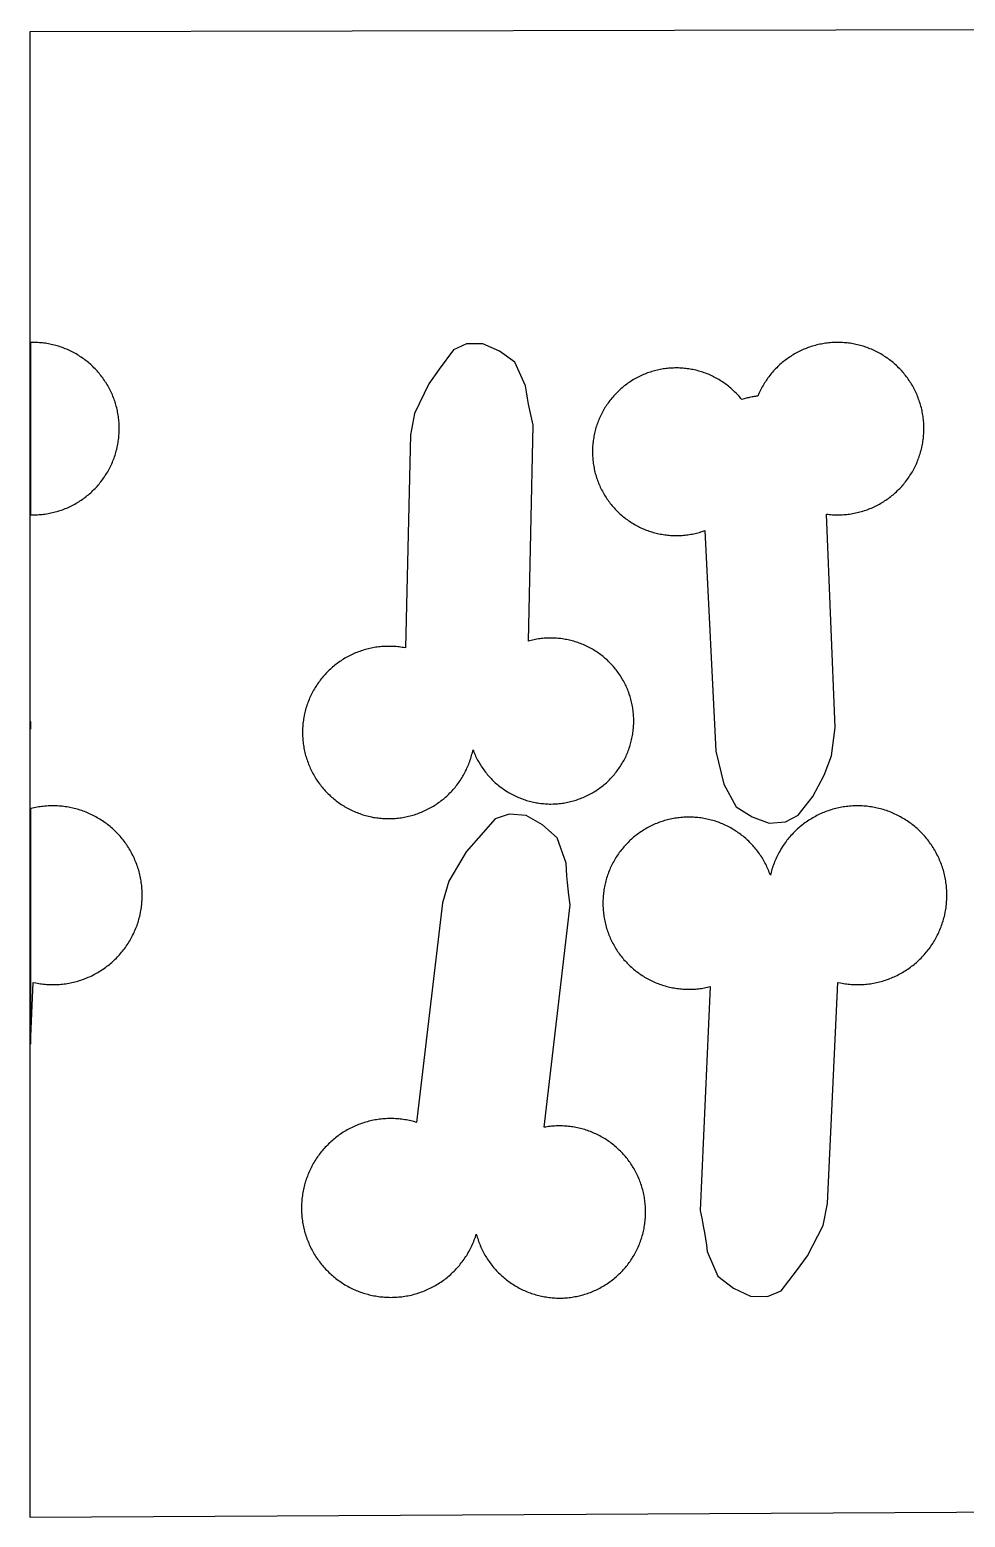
# Model space of a CAD drawing. Extents: x -246 to 246, y -104 to 199.
# Drawn here: x -188.85 to -174.9, y 133.25 to 155.43 of the extents above; entities that cross this region are included whole.
import ezdxf

# ---------------------------------------------------------------- set-up
doc = ezdxf.new("R2010")
doc.units = 0
doc.layers.add('Add_Red', color=1, linetype='Continuous')
doc.layers.add('Outline_Red', color=1, linetype='Continuous')

msp = doc.modelspace()

# ---------------------------------------------------------------- linework, layer by layer
at = {"layer": 'Add_Red'}
for points in [[(-188.777, 148.199), (-188.755, 148.199), (-188.732, 148.2), (-188.71, 148.202), (-188.688, 148.204), (-188.665, 148.206), (-188.643, 148.208), (-188.621, 148.211), (-188.599, 148.215), (-188.576, 148.218), (-188.554, 148.222), (-188.532, 148.227), (-188.511, 148.232), (-188.489, 148.237), (-188.467, 148.242), (-188.445, 148.248), (-188.424, 148.255), (-188.402, 148.262), (-188.381, 148.269), (-188.36, 148.276), (-188.339, 148.284), (-188.318, 148.292), (-188.297, 148.301), (-188.277, 148.31), (-188.256, 148.319), (-188.236, 148.329), (-188.216, 148.339), (-188.196, 148.349), (-188.176, 148.36), (-188.157, 148.371), (-188.138, 148.382), (-188.118, 148.394), (-188.1, 148.406), (-188.081, 148.418), (-188.062, 148.431), (-188.044, 148.444), (-188.026, 148.458), (-188.008, 148.471), (-187.991, 148.485), (-187.973, 148.499), (-187.956, 148.514), (-187.939, 148.529), (-187.923, 148.544), (-187.907, 148.56), (-187.891, 148.575), (-187.875, 148.591), (-187.859, 148.608), (-187.844, 148.624), (-187.829, 148.641), (-187.815, 148.658), (-187.801, 148.675), (-187.787, 148.693), (-187.773, 148.711), (-187.76, 148.729), (-187.747, 148.747), (-187.734, 148.765), (-187.722, 148.784), (-187.709, 148.803), (-187.698, 148.822), (-187.686, 148.841), (-187.675, 148.861), (-187.665, 148.881), (-187.654, 148.901), (-187.644, 148.921), (-187.635, 148.941), (-187.625, 148.961), (-187.616, 148.982), (-187.608, 149.003), (-187.599, 149.024), (-187.592, 149.045), (-187.584, 149.066), (-187.577, 149.087), (-187.57, 149.108), (-187.564, 149.13), (-187.558, 149.152), (-187.552, 149.173), (-187.544, 149.208), (-187.539, 149.23), (-187.535, 149.252), (-187.531, 149.274), (-187.528, 149.297), (-187.525, 149.319), (-187.522, 149.341), (-187.52, 149.363), (-187.518, 149.386), (-187.516, 149.408), (-187.515, 149.431), (-187.514, 149.453), (-187.514, 149.484), (-187.514, 149.507), (-187.515, 149.529), (-187.516, 149.552), (-187.517, 149.574), (-187.519, 149.596), (-187.521, 149.619), (-187.524, 149.641), (-187.527, 149.663), (-187.53, 149.685), (-187.534, 149.708), (-187.538, 149.73), (-187.542, 149.752), (-187.547, 149.773), (-187.552, 149.795), (-187.558, 149.817), (-187.564, 149.839), (-187.57, 149.86), (-187.577, 149.882), (-187.584, 149.903), (-187.592, 149.924), (-187.599, 149.945), (-187.608, 149.966), (-187.616, 149.987), (-187.625, 150.007), (-187.635, 150.028), (-187.644, 150.048), (-187.654, 150.068), (-187.665, 150.088), (-187.675, 150.108), (-187.686, 150.127), (-187.698, 150.146), (-187.709, 150.166), (-187.722, 150.184), (-187.734, 150.203), (-187.747, 150.222), (-187.76, 150.24), (-187.773, 150.258), (-187.787, 150.276), (-187.801, 150.293), (-187.815, 150.311), (-187.829, 150.328), (-187.844, 150.345), (-187.859, 150.361), (-187.875, 150.377), (-187.891, 150.393), (-187.907, 150.409), (-187.923, 150.425), (-187.939, 150.44), (-187.956, 150.455), (-187.973, 150.469), (-187.991, 150.483), (-188.008, 150.497), (-188.026, 150.511), (-188.044, 150.524), (-188.062, 150.537), (-188.081, 150.55), (-188.1, 150.562), (-188.118, 150.575), (-188.138, 150.586), (-188.157, 150.598), (-188.176, 150.609), (-188.196, 150.619), (-188.216, 150.63), (-188.236, 150.64), (-188.256, 150.649), (-188.277, 150.659), (-188.297, 150.668), (-188.318, 150.676), (-188.339, 150.684), (-188.36, 150.692), (-188.381, 150.7), (-188.418, 150.712), (-188.44, 150.718), (-188.461, 150.725), (-188.483, 150.73), (-188.505, 150.736), (-188.527, 150.741), (-188.549, 150.745), (-188.571, 150.749), (-188.593, 150.753), (-188.615, 150.757), (-188.637, 150.76), (-188.66, 150.762), (-188.682, 150.764), (-188.704, 150.766), (-188.727, 150.768), (-188.749, 150.769), (-188.771, 150.77), (-188.8, 150.77), (-188.822, 150.77), (-188.838, 150.769), (-188.838, 148.199), (-188.834, 148.199), (-188.8, 148.199), (-188.777, 148.199)], [(-183.465, 143.67), (-183.442, 143.671), (-183.42, 143.672), (-183.398, 143.674), (-183.375, 143.676), (-183.353, 143.678), (-183.331, 143.681), (-183.309, 143.684), (-183.286, 143.687), (-183.264, 143.691), (-183.242, 143.695), (-183.22, 143.7), (-183.198, 143.705), (-183.177, 143.71), (-183.155, 143.716), (-183.134, 143.722), (-183.112, 143.729), (-183.091, 143.736), (-183.07, 143.743), (-183.048, 143.751), (-183.028, 143.759), (-183.007, 143.767), (-182.986, 143.776), (-182.966, 143.785), (-182.945, 143.794), (-182.925, 143.804), (-182.905, 143.814), (-182.885, 143.825), (-182.866, 143.836), (-182.846, 143.847), (-182.827, 143.858), (-182.808, 143.87), (-182.789, 143.882), (-182.771, 143.895), (-182.752, 143.908), (-182.734, 143.921), (-182.716, 143.934), (-182.698, 143.948), (-182.681, 143.962), (-182.664, 143.976), (-182.647, 143.991), (-182.63, 144.006), (-182.614, 144.021), (-182.598, 144.037), (-182.582, 144.053), (-182.566, 144.069), (-182.551, 144.085), (-182.536, 144.102), (-182.521, 144.119), (-182.507, 144.136), (-182.493, 144.153), (-182.479, 144.171), (-182.465, 144.189), (-182.452, 144.207), (-182.439, 144.225), (-182.427, 144.244), (-182.414, 144.263), (-182.402, 144.282), (-182.391, 144.301), (-182.38, 144.32), (-182.369, 144.34), (-182.358, 144.36), (-182.348, 144.38), (-182.338, 144.4), (-182.329, 144.42), (-182.319, 144.44), (-182.311, 144.461), (-182.302, 144.482), (-182.294, 144.503), (-182.287, 144.524), (-182.279, 144.545), (-182.272, 144.566), (-182.266, 144.588), (-182.259, 144.609), (-182.254, 144.631), (-182.248, 144.653), (-182.243, 144.674), (-182.238, 144.696), (-182.225, 144.662), (-182.217, 144.642), (-182.208, 144.622), (-182.199, 144.602), (-182.19, 144.583), (-182.18, 144.563), (-182.17, 144.544), (-182.16, 144.525), (-182.149, 144.507), (-182.138, 144.488), (-182.127, 144.47), (-182.115, 144.451), (-182.104, 144.433), (-182.091, 144.416), (-182.079, 144.398), (-182.066, 144.381), (-182.053, 144.363), (-182.039, 144.347), (-182.026, 144.33), (-182.012, 144.313), (-181.997, 144.297), (-181.983, 144.281), (-181.968, 144.266), (-181.953, 144.25), (-181.937, 144.235), (-181.922, 144.22), (-181.906, 144.206), (-181.89, 144.191), (-181.873, 144.177), (-181.856, 144.164), (-181.84, 144.15), (-181.822, 144.137), (-181.805, 144.124), (-181.788, 144.112), (-181.77, 144.099), (-181.752, 144.088), (-181.734, 144.076), (-181.715, 144.065), (-181.697, 144.054), (-181.678, 144.043), (-181.659, 144.033), (-181.64, 144.023), (-181.62, 144.013), (-181.601, 144.004), (-181.581, 143.995), (-181.561, 143.986), (-181.541, 143.978), (-181.521, 143.97), (-181.501, 143.963), (-181.481, 143.955), (-181.46, 143.949), (-181.44, 143.942), (-181.419, 143.936), (-181.398, 143.93), (-181.377, 143.925), (-181.356, 143.92), (-181.335, 143.915), (-181.314, 143.911), (-181.293, 143.907), (-181.271, 143.903), (-181.25, 143.9), (-181.229, 143.897), (-181.207, 143.895), (-181.186, 143.893), (-181.164, 143.891), (-181.143, 143.89), (-181.121, 143.889), (-181.1, 143.888), (-181.078, 143.888), (-181.041, 143.889), (-181.019, 143.889), (-180.997, 143.891), (-180.976, 143.892), (-180.954, 143.894), (-180.933, 143.897), (-180.911, 143.899), (-180.89, 143.902), (-180.869, 143.906), (-180.848, 143.91), (-180.826, 143.914), (-180.805, 143.918), (-180.784, 143.923), (-180.763, 143.929), (-180.742, 143.934), (-180.722, 143.94), (-180.701, 143.947), (-180.681, 143.954), (-180.655, 143.963), (-180.635, 143.97), (-180.615, 143.978), (-180.595, 143.986), (-180.575, 143.995), (-180.555, 144.004), (-180.536, 144.013), (-180.516, 144.023), (-180.497, 144.033), (-180.478, 144.043), (-180.459, 144.054), (-180.441, 144.065), (-180.422, 144.076), (-180.404, 144.088), (-180.386, 144.099), (-180.368, 144.112), (-180.351, 144.124), (-180.333, 144.137), (-180.316, 144.15), (-180.299, 144.164), (-180.283, 144.177), (-180.266, 144.191), (-180.25, 144.206), (-180.234, 144.22), (-180.219, 144.235), (-180.203, 144.25), (-180.188, 144.266), (-180.173, 144.281), (-180.159, 144.297), (-180.144, 144.313), (-180.13, 144.33), (-180.117, 144.347), (-180.103, 144.363), (-180.09, 144.381), (-180.077, 144.398), (-180.065, 144.416), (-180.052, 144.433), (-180.04, 144.451), (-180.029, 144.47), (-180.018, 144.488), (-180.007, 144.507), (-179.996, 144.525), (-179.986, 144.544), (-179.976, 144.563), (-179.966, 144.583), (-179.957, 144.602), (-179.948, 144.622), (-179.939, 144.642), (-179.931, 144.662), (-179.923, 144.682), (-179.916, 144.702), (-179.908, 144.722), (-179.901, 144.743), (-179.895, 144.763), (-179.889, 144.784), (-179.883, 144.805), (-179.878, 144.826), (-179.873, 144.847), (-179.868, 144.868), (-179.864, 144.889), (-179.86, 144.91), (-179.856, 144.932), (-179.853, 144.953), (-179.85, 144.974), (-179.848, 144.996), (-179.846, 145.017), (-179.844, 145.039), (-179.843, 145.06), (-179.842, 145.082), (-179.841, 145.103), (-179.841, 145.125), (-179.841, 145.151), (-179.842, 145.172), (-179.843, 145.194), (-179.844, 145.216), (-179.846, 145.237), (-179.848, 145.259), (-179.851, 145.28), (-179.854, 145.301), (-179.857, 145.323), (-179.86, 145.344), (-179.864, 145.365), (-179.869, 145.386), (-179.874, 145.407), (-179.879, 145.428), (-179.884, 145.449), (-179.89, 145.47), (-179.896, 145.491), (-179.908, 145.528), (-179.916, 145.548), (-179.923, 145.568), (-179.931, 145.588), (-179.939, 145.608), (-179.948, 145.628), (-179.957, 145.648), (-179.966, 145.667), (-179.976, 145.687), (-179.986, 145.706), (-179.996, 145.725), (-180.007, 145.744), (-180.018, 145.762), (-180.029, 145.781), (-180.04, 145.799), (-180.052, 145.817), (-180.065, 145.835), (-180.077, 145.852), (-180.09, 145.869), (-180.103, 145.887), (-180.117, 145.904), (-180.13, 145.92), (-180.144, 145.937), (-180.159, 145.953), (-180.173, 145.969), (-180.188, 145.984), (-180.203, 146), (-180.219, 146.015), (-180.234, 146.03), (-180.25, 146.044), (-180.266, 146.059), (-180.283, 146.073), (-180.299, 146.086), (-180.316, 146.1), (-180.333, 146.113), (-180.351, 146.126), (-180.368, 146.138), (-180.386, 146.151), (-180.404, 146.162), (-180.422, 146.174), (-180.441, 146.185), (-180.459, 146.196), (-180.478, 146.207), (-180.497, 146.217), (-180.516, 146.227), (-180.536, 146.237), (-180.555, 146.246), (-180.575, 146.255), (-180.595, 146.264), (-180.615, 146.272), (-180.635, 146.28), (-180.655, 146.287), (-180.675, 146.295), (-180.696, 146.302), (-180.716, 146.308), (-180.737, 146.314), (-180.758, 146.32), (-180.779, 146.325), (-180.8, 146.33), (-180.821, 146.335), (-180.842, 146.339), (-180.863, 146.343), (-180.884, 146.347), (-180.906, 146.35), (-180.927, 146.353), (-180.949, 146.355), (-180.97, 146.357), (-180.992, 146.359), (-181.013, 146.36), (-181.035, 146.361), (-181.056, 146.362), (-181.078, 146.362), (-181.114, 146.362), (-181.135, 146.361), (-181.157, 146.36), (-181.178, 146.358), (-181.2, 146.356), (-181.221, 146.354), (-181.243, 146.351), (-181.264, 146.348), (-181.286, 146.345), (-181.307, 146.341), (-181.328, 146.337), (-181.349, 146.332), (-181.37, 146.327), (-181.391, 146.322), (-181.412, 146.316), (-181.339, 149.535), (-181.372, 149.67), (-181.391, 149.76), (-181.41, 149.85), (-181.426, 149.941), (-181.441, 150.032), (-181.454, 150.123), (-181.616, 150.473), (-181.845, 150.638), (-182.091, 150.75), (-182.335, 150.747), (-182.53, 150.66), (-182.744, 150.37), (-182.898, 150.15), (-183.11, 149.71), (-183.169, 149.392), (-183.245, 146.214), (-183.274, 146.219), (-183.296, 146.223), (-183.318, 146.226), (-183.34, 146.229), (-183.362, 146.231), (-183.385, 146.234), (-183.407, 146.235), (-183.429, 146.237), (-183.452, 146.238), (-183.474, 146.238), (-183.497, 146.238), (-183.532, 146.238), (-183.555, 146.237), (-183.577, 146.236), (-183.599, 146.234), (-183.622, 146.232), (-183.644, 146.23), (-183.666, 146.227), (-183.689, 146.224), (-183.711, 146.22), (-183.733, 146.217), (-183.755, 146.212), (-183.777, 146.208), (-183.798, 146.202), (-183.82, 146.197), (-183.842, 146.191), (-183.863, 146.185), (-183.885, 146.178), (-183.906, 146.171), (-183.927, 146.164), (-183.948, 146.156), (-183.969, 146.148), (-183.99, 146.14), (-184.011, 146.131), (-184.031, 146.122), (-184.051, 146.112), (-184.072, 146.103), (-184.091, 146.092), (-184.111, 146.082), (-184.131, 146.071), (-184.15, 146.06), (-184.169, 146.048), (-184.188, 146.036), (-184.207, 146.024), (-184.226, 146.011), (-184.244, 145.998), (-184.262, 145.985), (-184.28, 145.972), (-184.298, 145.958), (-184.315, 145.944), (-184.332, 145.929), (-184.349, 145.915), (-184.366, 145.9), (-184.382, 145.884), (-184.398, 145.869), (-184.414, 145.853), (-184.43, 145.837), (-184.445, 145.82), (-184.46, 145.804), (-184.475, 145.787), (-184.489, 145.769), (-184.503, 145.752), (-184.517, 145.734), (-184.53, 145.716), (-184.543, 145.698), (-184.556, 145.68), (-184.569, 145.661), (-184.581, 145.642), (-184.593, 145.623), (-184.604, 145.604), (-184.615, 145.585), (-184.626, 145.565), (-184.637, 145.545), (-184.647, 145.525), (-184.657, 145.505), (-184.666, 145.485), (-184.675, 145.464), (-184.684, 145.444), (-184.692, 145.423), (-184.7, 145.402), (-184.708, 145.381), (-184.715, 145.36), (-184.722, 145.338), (-184.729, 145.317), (-184.735, 145.295), (-184.74, 145.274), (-184.746, 145.252), (-184.751, 145.23), (-184.755, 145.208), (-184.761, 145.177), (-184.765, 145.155), (-184.768, 145.133), (-184.771, 145.111), (-184.774, 145.088), (-184.776, 145.066), (-184.778, 145.044), (-184.779, 145.021), (-184.78, 144.999), (-184.781, 144.977), (-184.781, 144.954), (-184.78, 144.92), (-184.78, 144.898), (-184.778, 144.876), (-184.777, 144.853), (-184.775, 144.831), (-184.773, 144.809), (-184.77, 144.786), (-184.767, 144.764), (-184.763, 144.742), (-184.759, 144.72), (-184.755, 144.698), (-184.75, 144.676), (-184.745, 144.654), (-184.74, 144.632), (-184.734, 144.611), (-184.728, 144.589), (-184.721, 144.568), (-184.714, 144.547), (-184.707, 144.525), (-184.699, 144.504), (-184.691, 144.483), (-184.683, 144.463), (-184.674, 144.442), (-184.665, 144.421), (-184.656, 144.401), (-184.646, 144.381), (-184.636, 144.361), (-184.625, 144.341), (-184.614, 144.322), (-184.603, 144.302), (-184.591, 144.283), (-184.58, 144.264), (-184.567, 144.245), (-184.555, 144.227), (-184.542, 144.208), (-184.529, 144.19), (-184.515, 144.172), (-184.501, 144.155), (-184.487, 144.137), (-184.473, 144.12), (-184.458, 144.103), (-184.443, 144.086), (-184.428, 144.07), (-184.412, 144.054), (-184.397, 144.038), (-184.38, 144.023), (-184.364, 144.007), (-184.347, 143.992), (-184.33, 143.978), (-184.313, 143.963), (-184.296, 143.949), (-184.278, 143.935), (-184.26, 143.922), (-184.242, 143.909), (-184.224, 143.896), (-184.205, 143.883), (-184.186, 143.871), (-184.167, 143.859), (-184.148, 143.848), (-184.129, 143.836), (-184.109, 143.826), (-184.089, 143.815), (-184.069, 143.805), (-184.049, 143.795), (-184.029, 143.786), (-184.008, 143.776), (-183.988, 143.768), (-183.967, 143.759), (-183.946, 143.751), (-183.925, 143.744), (-183.904, 143.736), (-183.883, 143.729), (-183.861, 143.723), (-183.84, 143.717), (-183.818, 143.711), (-183.796, 143.705), (-183.774, 143.7), (-183.752, 143.696), (-183.72, 143.689), (-183.697, 143.686), (-183.675, 143.682), (-183.653, 143.68), (-183.631, 143.677), (-183.608, 143.675), (-183.586, 143.673), (-183.564, 143.672), (-183.541, 143.671), (-183.519, 143.67), (-183.497, 143.67), (-183.465, 143.67)], [(-177.58, 143.622), (-177.39, 143.721), (-177.17, 144.002), (-177.003, 144.318), (-176.894, 144.606), (-176.836, 145.03), (-176.969, 148.21), (-176.947, 148.207), (-176.925, 148.205), (-176.902, 148.203), (-176.88, 148.201), (-176.858, 148.2), (-176.835, 148.199), (-176.801, 148.199), (-176.778, 148.199), (-176.756, 148.199), (-176.733, 148.2), (-176.711, 148.202), (-176.689, 148.204), (-176.666, 148.206), (-176.644, 148.208), (-176.622, 148.211), (-176.6, 148.215), (-176.578, 148.218), (-176.555, 148.222), (-176.533, 148.227), (-176.512, 148.232), (-176.49, 148.237), (-176.468, 148.242), (-176.446, 148.248), (-176.425, 148.255), (-176.403, 148.262), (-176.382, 148.269), (-176.361, 148.276), (-176.34, 148.284), (-176.319, 148.292), (-176.298, 148.301), (-176.278, 148.31), (-176.257, 148.319), (-176.237, 148.329), (-176.217, 148.339), (-176.197, 148.349), (-176.177, 148.36), (-176.158, 148.371), (-176.139, 148.382), (-176.119, 148.394), (-176.101, 148.406), (-176.082, 148.418), (-176.063, 148.431), (-176.045, 148.444), (-176.027, 148.458), (-176.009, 148.471), (-175.992, 148.485), (-175.974, 148.499), (-175.957, 148.514), (-175.941, 148.529), (-175.924, 148.544), (-175.908, 148.56), (-175.892, 148.575), (-175.876, 148.591), (-175.861, 148.608), (-175.845, 148.624), (-175.83, 148.641), (-175.816, 148.658), (-175.802, 148.675), (-175.788, 148.693), (-175.774, 148.711), (-175.761, 148.729), (-175.748, 148.747), (-175.735, 148.765), (-175.723, 148.784), (-175.71, 148.803), (-175.699, 148.822), (-175.687, 148.841), (-175.676, 148.861), (-175.666, 148.881), (-175.655, 148.901), (-175.645, 148.921), (-175.636, 148.941), (-175.626, 148.961), (-175.617, 148.982), (-175.609, 149.003), (-175.601, 149.024), (-175.593, 149.045), (-175.585, 149.066), (-175.578, 149.087), (-175.571, 149.108), (-175.565, 149.13), (-175.559, 149.152), (-175.553, 149.173), (-175.545, 149.208), (-175.541, 149.23), (-175.536, 149.252), (-175.532, 149.274), (-175.529, 149.297), (-175.526, 149.319), (-175.523, 149.341), (-175.521, 149.363), (-175.519, 149.386), (-175.517, 149.408), (-175.516, 149.431), (-175.516, 149.453), (-175.515, 149.484), (-175.515, 149.507), (-175.516, 149.529), (-175.517, 149.552), (-175.518, 149.574), (-175.52, 149.596), (-175.522, 149.619), (-175.525, 149.641), (-175.528, 149.663), (-175.531, 149.685), (-175.535, 149.708), (-175.539, 149.73), (-175.543, 149.752), (-175.548, 149.773), (-175.553, 149.795), (-175.559, 149.817), (-175.565, 149.839), (-175.571, 149.86), (-175.578, 149.882), (-175.585, 149.903), (-175.593, 149.924), (-175.601, 149.945), (-175.609, 149.966), (-175.617, 149.987), (-175.626, 150.007), (-175.636, 150.028), (-175.645, 150.048), (-175.655, 150.068), (-175.666, 150.088), (-175.676, 150.108), (-175.687, 150.127), (-175.699, 150.146), (-175.71, 150.166), (-175.723, 150.184), (-175.735, 150.203), (-175.748, 150.222), (-175.761, 150.24), (-175.774, 150.258), (-175.788, 150.276), (-175.802, 150.293), (-175.816, 150.311), (-175.83, 150.328), (-175.845, 150.345), (-175.861, 150.361), (-175.876, 150.377), (-175.892, 150.393), (-175.908, 150.409), (-175.924, 150.425), (-175.941, 150.44), (-175.957, 150.455), (-175.974, 150.469), (-175.992, 150.483), (-176.009, 150.497), (-176.027, 150.511), (-176.045, 150.524), (-176.063, 150.537), (-176.082, 150.55), (-176.101, 150.562), (-176.119, 150.575), (-176.139, 150.586), (-176.158, 150.598), (-176.177, 150.609), (-176.197, 150.619), (-176.217, 150.63), (-176.237, 150.64), (-176.257, 150.649), (-176.278, 150.659), (-176.298, 150.668), (-176.319, 150.676), (-176.34, 150.684), (-176.361, 150.692), (-176.382, 150.7), (-176.419, 150.712), (-176.441, 150.718), (-176.462, 150.725), (-176.484, 150.73), (-176.506, 150.736), (-176.528, 150.741), (-176.55, 150.745), (-176.572, 150.749), (-176.594, 150.753), (-176.616, 150.757), (-176.638, 150.76), (-176.661, 150.762), (-176.683, 150.764), (-176.705, 150.766), (-176.728, 150.768), (-176.75, 150.769), (-176.773, 150.77), (-176.801, 150.77), (-176.823, 150.77), (-176.846, 150.769), (-176.868, 150.768), (-176.89, 150.767), (-176.913, 150.765), (-176.935, 150.763), (-176.957, 150.76), (-176.98, 150.757), (-177.002, 150.754), (-177.024, 150.75), (-177.046, 150.746), (-177.068, 150.742), (-177.09, 150.737), (-177.112, 150.732), (-177.134, 150.726), (-177.155, 150.72), (-177.177, 150.714), (-177.198, 150.707), (-177.219, 150.7), (-177.24, 150.692), (-177.262, 150.684), (-177.282, 150.676), (-177.303, 150.668), (-177.324, 150.659), (-177.344, 150.649), (-177.364, 150.64), (-177.384, 150.63), (-177.404, 150.619), (-177.424, 150.609), (-177.444, 150.598), (-177.463, 150.586), (-177.482, 150.575), (-177.501, 150.562), (-177.52, 150.55), (-177.538, 150.537), (-177.556, 150.524), (-177.574, 150.511), (-177.592, 150.497), (-177.61, 150.483), (-177.627, 150.469), (-177.644, 150.455), (-177.661, 150.44), (-177.678, 150.425), (-177.694, 150.409), (-177.71, 150.393), (-177.726, 150.377), (-177.741, 150.361), (-177.756, 150.345), (-177.771, 150.328), (-177.786, 150.311), (-177.8, 150.293), (-177.814, 150.276), (-177.828, 150.258), (-177.841, 150.24), (-177.854, 150.222), (-177.867, 150.203), (-177.879, 150.184), (-177.891, 150.166), (-177.903, 150.146), (-177.914, 150.127), (-177.925, 150.108), (-177.936, 150.088), (-177.946, 150.068), (-177.956, 150.048), (-177.966, 150.028), (-177.975, 150.007), (-177.992, 149.968), (-178.009, 149.967), (-178.027, 149.965), (-178.044, 149.962), (-178.061, 149.96), (-178.078, 149.957), (-178.096, 149.953), (-178.113, 149.95), (-178.13, 149.946), (-178.147, 149.942), (-178.164, 149.937), (-178.18, 149.932), (-178.197, 149.927), (-178.23, 149.917), (-178.243, 149.934), (-178.257, 149.95), (-178.272, 149.967), (-178.286, 149.983), (-178.301, 149.999), (-178.316, 150.015), (-178.332, 150.03), (-178.347, 150.045), (-178.363, 150.06), (-178.379, 150.075), (-178.396, 150.089), (-178.412, 150.103), (-178.429, 150.117), (-178.447, 150.13), (-178.464, 150.143), (-178.482, 150.156), (-178.499, 150.169), (-178.518, 150.181), (-178.536, 150.193), (-178.554, 150.204), (-178.573, 150.216), (-178.592, 150.227), (-178.611, 150.237), (-178.63, 150.247), (-178.65, 150.257), (-178.669, 150.267), (-178.689, 150.276), (-178.709, 150.285), (-178.729, 150.294), (-178.749, 150.302), (-178.77, 150.31), (-178.79, 150.317), (-178.811, 150.324), (-178.831, 150.331), (-178.852, 150.337), (-178.873, 150.343), (-178.894, 150.349), (-178.915, 150.354), (-178.937, 150.359), (-178.958, 150.364), (-178.979, 150.368), (-179.001, 150.372), (-179.022, 150.375), (-179.044, 150.378), (-179.066, 150.381), (-179.087, 150.383), (-179.109, 150.385), (-179.131, 150.387), (-179.153, 150.388), (-179.174, 150.389), (-179.208, 150.389), (-179.23, 150.389), (-179.251, 150.388), (-179.273, 150.387), (-179.295, 150.386), (-179.317, 150.384), (-179.338, 150.382), (-179.36, 150.38), (-179.382, 150.377), (-179.403, 150.374), (-179.425, 150.37), (-179.446, 150.366), (-179.468, 150.362), (-179.489, 150.357), (-179.51, 150.352), (-179.531, 150.346), (-179.552, 150.341), (-179.573, 150.334), (-179.594, 150.328), (-179.615, 150.321), (-179.635, 150.314), (-179.656, 150.306), (-179.676, 150.298), (-179.696, 150.29), (-179.716, 150.281), (-179.736, 150.272), (-179.756, 150.263), (-179.775, 150.253), (-179.794, 150.243), (-179.814, 150.232), (-179.833, 150.222), (-179.851, 150.21), (-179.875, 150.196), (-179.893, 150.184), (-179.912, 150.172), (-179.929, 150.16), (-179.947, 150.147), (-179.965, 150.134), (-179.982, 150.12), (-179.999, 150.107), (-180.016, 150.093), (-180.032, 150.079), (-180.048, 150.064), (-180.064, 150.049), (-180.08, 150.034), (-180.096, 150.019), (-180.111, 150.003), (-180.126, 149.987), (-180.14, 149.971), (-180.155, 149.955), (-180.169, 149.938), (-180.183, 149.921), (-180.196, 149.904), (-180.209, 149.887), (-180.222, 149.869), (-180.235, 149.851), (-180.247, 149.833), (-180.259, 149.815), (-180.271, 149.797), (-180.282, 149.778), (-180.293, 149.759), (-180.304, 149.74), (-180.314, 149.721), (-180.324, 149.701), (-180.334, 149.682), (-180.343, 149.662), (-180.352, 149.642), (-180.36, 149.622), (-180.369, 149.602), (-180.377, 149.582), (-180.384, 149.561), (-180.391, 149.541), (-180.398, 149.52), (-180.405, 149.499), (-180.411, 149.478), (-180.416, 149.457), (-180.422, 149.436), (-180.427, 149.415), (-180.431, 149.393), (-180.436, 149.372), (-180.439, 149.351), (-180.443, 149.329), (-180.446, 149.307), (-180.449, 149.286), (-180.451, 149.264), (-180.453, 149.242), (-180.455, 149.221), (-180.456, 149.199), (-180.457, 149.177), (-180.457, 149.139), (-180.457, 149.118), (-180.457, 149.096), (-180.456, 149.074), (-180.454, 149.052), (-180.453, 149.031), (-180.451, 149.009), (-180.448, 148.987), (-180.445, 148.966), (-180.442, 148.944), (-180.438, 148.923), (-180.434, 148.901), (-180.43, 148.88), (-180.425, 148.858), (-180.42, 148.837), (-180.415, 148.816), (-180.409, 148.795), (-180.403, 148.774), (-180.396, 148.753), (-180.389, 148.733), (-180.382, 148.712), (-180.374, 148.692), (-180.366, 148.671), (-180.358, 148.651), (-180.349, 148.631), (-180.34, 148.611), (-180.33, 148.59), (-180.32, 148.571), (-180.31, 148.551), (-180.3, 148.532), (-180.289, 148.513), (-180.278, 148.494), (-180.267, 148.476), (-180.255, 148.457), (-180.243, 148.439), (-180.23, 148.421), (-180.218, 148.404), (-180.205, 148.386), (-180.191, 148.369), (-180.178, 148.352), (-180.164, 148.335), (-180.15, 148.318), (-180.135, 148.302), (-180.12, 148.286), (-180.105, 148.27), (-180.09, 148.255), (-180.075, 148.239), (-180.059, 148.224), (-180.043, 148.21), (-180.026, 148.195), (-180.01, 148.181), (-179.993, 148.167), (-179.976, 148.154), (-179.958, 148.14), (-179.941, 148.128), (-179.923, 148.115), (-179.905, 148.103), (-179.887, 148.091), (-179.868, 148.079), (-179.85, 148.068), (-179.831, 148.056), (-179.812, 148.046), (-179.793, 148.035), (-179.773, 148.025), (-179.754, 148.016), (-179.734, 148.006), (-179.714, 147.997), (-179.694, 147.989), (-179.674, 147.98), (-179.654, 147.972), (-179.633, 147.965), (-179.613, 147.957), (-179.592, 147.951), (-179.571, 147.944), (-179.551, 147.938), (-179.529, 147.932), (-179.508, 147.927), (-179.487, 147.922), (-179.466, 147.917), (-179.444, 147.913), (-179.423, 147.909), (-179.402, 147.905), (-179.38, 147.902), (-179.358, 147.899), (-179.337, 147.897), (-179.315, 147.895), (-179.293, 147.893), (-179.271, 147.892), (-179.25, 147.891), (-179.208, 147.89), (-179.186, 147.89), (-179.164, 147.891), (-179.142, 147.892), (-179.121, 147.893), (-179.099, 147.895), (-179.077, 147.897), (-179.056, 147.899), (-179.034, 147.902), (-179.012, 147.905), (-178.991, 147.909), (-178.969, 147.913), (-178.948, 147.917), (-178.927, 147.922), (-178.906, 147.927), (-178.884, 147.933), (-178.863, 147.938), (-178.843, 147.945), (-178.822, 147.951), (-178.783, 147.965), (-178.619, 144.674), (-178.5, 144.186), (-178.315, 143.848), (-178.076, 143.698), (-177.823, 143.603), (-177.58, 143.622)], [(-188.835, 145.03), (-188.838, 145.117), (-188.838, 145.004), (-188.835, 145.03)], [(-188.795, 141.228), (-188.758, 141.22), (-188.735, 141.216), (-188.712, 141.212), (-188.689, 141.209), (-188.666, 141.206), (-188.643, 141.203), (-188.62, 141.201), (-188.597, 141.199), (-188.574, 141.197), (-188.55, 141.196), (-188.527, 141.196), (-188.504, 141.196), (-188.474, 141.196), (-188.451, 141.197), (-188.428, 141.198), (-188.404, 141.199), (-188.381, 141.201), (-188.358, 141.204), (-188.335, 141.206), (-188.312, 141.209), (-188.289, 141.213), (-188.266, 141.217), (-188.243, 141.221), (-188.22, 141.226), (-188.198, 141.231), (-188.175, 141.237), (-188.153, 141.243), (-188.13, 141.249), (-188.108, 141.256), (-188.086, 141.263), (-188.064, 141.27), (-188.042, 141.278), (-188.02, 141.286), (-187.999, 141.295), (-187.977, 141.304), (-187.956, 141.313), (-187.935, 141.323), (-187.914, 141.333), (-187.893, 141.344), (-187.873, 141.355), (-187.852, 141.366), (-187.832, 141.377), (-187.812, 141.389), (-187.792, 141.402), (-187.773, 141.414), (-187.753, 141.427), (-187.734, 141.44), (-187.715, 141.454), (-187.697, 141.468), (-187.678, 141.482), (-187.66, 141.497), (-187.642, 141.512), (-187.625, 141.527), (-187.607, 141.542), (-187.59, 141.558), (-187.574, 141.574), (-187.557, 141.591), (-187.541, 141.607), (-187.525, 141.624), (-187.509, 141.641), (-187.494, 141.659), (-187.479, 141.677), (-187.464, 141.695), (-187.45, 141.713), (-187.436, 141.731), (-187.422, 141.75), (-187.409, 141.769), (-187.395, 141.788), (-187.383, 141.808), (-187.37, 141.828), (-187.358, 141.847), (-187.347, 141.868), (-187.335, 141.888), (-187.324, 141.908), (-187.314, 141.929), (-187.303, 141.95), (-187.293, 141.971), (-187.284, 141.992), (-187.275, 142.013), (-187.266, 142.035), (-187.257, 142.057), (-187.249, 142.079), (-187.242, 142.101), (-187.234, 142.123), (-187.228, 142.145), (-187.221, 142.167), (-187.215, 142.19), (-187.209, 142.212), (-187.204, 142.235), (-187.196, 142.274), (-187.192, 142.297), (-187.188, 142.32), (-187.184, 142.343), (-187.181, 142.366), (-187.179, 142.389), (-187.176, 142.412), (-187.175, 142.435), (-187.173, 142.458), (-187.172, 142.482), (-187.171, 142.505), (-187.171, 142.528), (-187.172, 142.556), (-187.172, 142.579), (-187.173, 142.602), (-187.175, 142.626), (-187.177, 142.649), (-187.179, 142.672), (-187.182, 142.695), (-187.185, 142.718), (-187.188, 142.741), (-187.192, 142.764), (-187.197, 142.787), (-187.201, 142.81), (-187.206, 142.832), (-187.212, 142.855), (-187.218, 142.877), (-187.224, 142.9), (-187.231, 142.922), (-187.238, 142.944), (-187.245, 142.966), (-187.253, 142.988), (-187.261, 143.01), (-187.27, 143.032), (-187.279, 143.053), (-187.288, 143.074), (-187.298, 143.095), (-187.308, 143.116), (-187.319, 143.137), (-187.329, 143.158), (-187.341, 143.178), (-187.352, 143.198), (-187.364, 143.218), (-187.376, 143.238), (-187.389, 143.258), (-187.402, 143.277), (-187.415, 143.296), (-187.428, 143.315), (-187.442, 143.334), (-187.457, 143.352), (-187.471, 143.37), (-187.486, 143.388), (-187.501, 143.406), (-187.517, 143.423), (-187.532, 143.44), (-187.548, 143.457), (-187.565, 143.474), (-187.581, 143.49), (-187.598, 143.506), (-187.615, 143.521), (-187.633, 143.537), (-187.651, 143.552), (-187.669, 143.567), (-187.687, 143.581), (-187.705, 143.595), (-187.724, 143.609), (-187.743, 143.622), (-187.762, 143.635), (-187.782, 143.648), (-187.801, 143.661), (-187.821, 143.673), (-187.841, 143.684), (-187.862, 143.696), (-187.882, 143.707), (-187.903, 143.718), (-187.924, 143.728), (-187.945, 143.738), (-187.966, 143.747), (-187.987, 143.757), (-188.009, 143.765), (-188.03, 143.774), (-188.052, 143.782), (-188.074, 143.79), (-188.096, 143.797), (-188.119, 143.804), (-188.141, 143.81), (-188.163, 143.817), (-188.186, 143.822), (-188.208, 143.828), (-188.25, 143.836), (-188.273, 143.841), (-188.295, 143.844), (-188.318, 143.848), (-188.342, 143.851), (-188.365, 143.854), (-188.388, 143.856), (-188.411, 143.858), (-188.434, 143.859), (-188.457, 143.86), (-188.481, 143.861), (-188.504, 143.861), (-188.53, 143.861), (-188.553, 143.86), (-188.576, 143.859), (-188.599, 143.857), (-188.622, 143.856), (-188.646, 143.853), (-188.669, 143.851), (-188.692, 143.848), (-188.715, 143.844), (-188.738, 143.84), (-188.76, 143.836), (-188.783, 143.831), (-188.806, 143.826), (-188.829, 143.821), (-188.838, 143.818), (-188.838, 140.309), (-188.795, 141.228)], [(-180.918, 136.522), (-180.896, 136.523), (-180.874, 136.524), (-180.851, 136.526), (-180.829, 136.527), (-180.807, 136.53), (-180.784, 136.532), (-180.762, 136.535), (-180.74, 136.539), (-180.718, 136.543), (-180.696, 136.547), (-180.674, 136.552), (-180.652, 136.557), (-180.616, 136.566), (-180.595, 136.572), (-180.573, 136.578), (-180.552, 136.585), (-180.53, 136.592), (-180.509, 136.599), (-180.488, 136.607), (-180.467, 136.615), (-180.447, 136.624), (-180.426, 136.633), (-180.406, 136.642), (-180.386, 136.652), (-180.366, 136.662), (-180.346, 136.672), (-180.326, 136.683), (-180.307, 136.694), (-180.287, 136.705), (-180.268, 136.717), (-180.249, 136.729), (-180.231, 136.741), (-180.212, 136.754), (-180.194, 136.767), (-180.176, 136.78), (-180.158, 136.794), (-180.141, 136.808), (-180.123, 136.822), (-180.106, 136.837), (-180.089, 136.852), (-180.073, 136.867), (-180.057, 136.882), (-180.041, 136.898), (-180.025, 136.914), (-180.01, 136.93), (-179.994, 136.947), (-179.98, 136.963), (-179.965, 136.98), (-179.951, 136.998), (-179.937, 137.015), (-179.923, 137.033), (-179.91, 137.051), (-179.897, 137.069), (-179.884, 137.088), (-179.872, 137.106), (-179.86, 137.125), (-179.848, 137.144), (-179.837, 137.164), (-179.826, 137.183), (-179.815, 137.203), (-179.805, 137.223), (-179.795, 137.243), (-179.785, 137.263), (-179.776, 137.283), (-179.767, 137.304), (-179.758, 137.325), (-179.75, 137.346), (-179.742, 137.366), (-179.735, 137.388), (-179.727, 137.409), (-179.721, 137.43), (-179.714, 137.452), (-179.708, 137.473), (-179.703, 137.495), (-179.698, 137.517), (-179.693, 137.539), (-179.688, 137.561), (-179.684, 137.583), (-179.68, 137.605), (-179.677, 137.627), (-179.674, 137.649), (-179.672, 137.671), (-179.67, 137.694), (-179.668, 137.716), (-179.666, 137.738), (-179.665, 137.761), (-179.665, 137.783), (-179.665, 137.806), (-179.665, 137.846), (-179.666, 137.868), (-179.667, 137.891), (-179.669, 137.913), (-179.671, 137.935), (-179.674, 137.958), (-179.677, 137.98), (-179.68, 138.002), (-179.683, 138.024), (-179.687, 138.046), (-179.692, 138.068), (-179.698, 138.094), (-179.703, 138.116), (-179.708, 138.138), (-179.714, 138.159), (-179.721, 138.181), (-179.727, 138.202), (-179.735, 138.223), (-179.742, 138.245), (-179.75, 138.266), (-179.758, 138.286), (-179.767, 138.307), (-179.776, 138.328), (-179.785, 138.348), (-179.795, 138.368), (-179.805, 138.388), (-179.815, 138.408), (-179.826, 138.428), (-179.837, 138.447), (-179.848, 138.467), (-179.86, 138.486), (-179.872, 138.505), (-179.884, 138.523), (-179.897, 138.542), (-179.91, 138.56), (-179.923, 138.578), (-179.937, 138.596), (-179.951, 138.613), (-179.965, 138.631), (-179.98, 138.648), (-179.994, 138.664), (-180.01, 138.681), (-180.025, 138.697), (-180.041, 138.713), (-180.057, 138.729), (-180.073, 138.744), (-180.089, 138.759), (-180.106, 138.774), (-180.123, 138.789), (-180.141, 138.803), (-180.158, 138.817), (-180.176, 138.831), (-180.194, 138.844), (-180.212, 138.857), (-180.231, 138.87), (-180.249, 138.882), (-180.268, 138.894), (-180.287, 138.906), (-180.307, 138.917), (-180.326, 138.928), (-180.346, 138.939), (-180.366, 138.949), (-180.386, 138.959), (-180.406, 138.969), (-180.426, 138.978), (-180.447, 138.987), (-180.467, 138.996), (-180.488, 139.004), (-180.509, 139.012), (-180.53, 139.019), (-180.552, 139.026), (-180.573, 139.033), (-180.595, 139.039), (-180.616, 139.045), (-180.638, 139.051), (-180.66, 139.056), (-180.681, 139.061), (-180.703, 139.066), (-180.725, 139.07), (-180.748, 139.073), (-180.77, 139.077), (-180.792, 139.08), (-180.814, 139.082), (-180.836, 139.084), (-180.859, 139.086), (-180.881, 139.087), (-180.904, 139.088), (-180.926, 139.089), (-180.948, 139.089), (-180.977, 139.089), (-180.999, 139.088), (-181.021, 139.087), (-181.044, 139.086), (-181.066, 139.084), (-181.088, 139.082), (-181.111, 139.079), (-181.133, 139.076), (-181.155, 139.072), (-181.177, 139.069), (-180.788, 142.387), (-180.808, 142.529), (-180.82, 142.624), (-180.83, 142.719), (-180.838, 142.815), (-180.845, 142.91), (-180.849, 143.006), (-180.983, 143.383), (-181.202, 143.575), (-181.446, 143.715), (-181.698, 143.736), (-181.908, 143.665), (-182.158, 143.386), (-182.339, 143.174), (-182.601, 142.74), (-182.692, 142.417), (-183.08, 139.141), (-183.119, 139.152), (-183.141, 139.158), (-183.164, 139.164), (-183.186, 139.169), (-183.209, 139.173), (-183.232, 139.177), (-183.255, 139.181), (-183.278, 139.185), (-183.301, 139.188), (-183.324, 139.19), (-183.347, 139.193), (-183.371, 139.194), (-183.394, 139.196), (-183.417, 139.197), (-183.44, 139.198), (-183.464, 139.198), (-183.492, 139.197), (-183.515, 139.197), (-183.538, 139.196), (-183.561, 139.194), (-183.584, 139.192), (-183.608, 139.19), (-183.631, 139.187), (-183.654, 139.184), (-183.677, 139.181), (-183.7, 139.177), (-183.722, 139.172), (-183.745, 139.168), (-183.768, 139.162), (-183.791, 139.157), (-183.813, 139.151), (-183.835, 139.145), (-183.858, 139.138), (-183.88, 139.131), (-183.902, 139.124), (-183.924, 139.116), (-183.946, 139.108), (-183.967, 139.099), (-183.989, 139.09), (-184.01, 139.081), (-184.031, 139.071), (-184.052, 139.061), (-184.073, 139.05), (-184.093, 139.04), (-184.114, 139.028), (-184.134, 139.017), (-184.154, 139.005), (-184.174, 138.993), (-184.193, 138.98), (-184.213, 138.967), (-184.232, 138.954), (-184.251, 138.94), (-184.269, 138.927), (-184.288, 138.912), (-184.306, 138.898), (-184.324, 138.883), (-184.341, 138.868), (-184.359, 138.852), (-184.376, 138.836), (-184.393, 138.82), (-184.409, 138.804), (-184.425, 138.787), (-184.441, 138.77), (-184.457, 138.753), (-184.472, 138.736), (-184.487, 138.718), (-184.502, 138.7), (-184.517, 138.682), (-184.531, 138.663), (-184.544, 138.645), (-184.558, 138.626), (-184.571, 138.606), (-184.584, 138.587), (-184.596, 138.567), (-184.608, 138.547), (-184.62, 138.527), (-184.631, 138.507), (-184.642, 138.487), (-184.653, 138.466), (-184.663, 138.445), (-184.673, 138.424), (-184.683, 138.403), (-184.692, 138.381), (-184.701, 138.36), (-184.709, 138.338), (-184.717, 138.316), (-184.725, 138.294), (-184.732, 138.272), (-184.739, 138.25), (-184.751, 138.21), (-184.757, 138.187), (-184.762, 138.165), (-184.767, 138.142), (-184.772, 138.119), (-184.776, 138.096), (-184.78, 138.074), (-184.783, 138.051), (-184.786, 138.027), (-184.789, 138.004), (-184.791, 137.981), (-184.793, 137.958), (-184.794, 137.935), (-184.795, 137.912), (-184.796, 137.888), (-184.796, 137.865), (-184.796, 137.839), (-184.795, 137.816), (-184.794, 137.793), (-184.793, 137.77), (-184.791, 137.746), (-184.789, 137.723), (-184.786, 137.7), (-184.783, 137.677), (-184.779, 137.654), (-184.776, 137.631), (-184.771, 137.608), (-184.767, 137.585), (-184.761, 137.563), (-184.756, 137.54), (-184.75, 137.518), (-184.744, 137.495), (-184.737, 137.473), (-184.73, 137.451), (-184.723, 137.429), (-184.715, 137.407), (-184.707, 137.385), (-184.698, 137.363), (-184.689, 137.342), (-184.68, 137.321), (-184.67, 137.3), (-184.66, 137.279), (-184.65, 137.258), (-184.639, 137.237), (-184.628, 137.217), (-184.616, 137.197), (-184.605, 137.176), (-184.592, 137.157), (-184.58, 137.137), (-184.567, 137.118), (-184.554, 137.099), (-184.54, 137.08), (-184.526, 137.061), (-184.512, 137.043), (-184.498, 137.024), (-184.483, 137.006), (-184.468, 136.989), (-184.452, 136.971), (-184.436, 136.954), (-184.42, 136.937), (-184.404, 136.921), (-184.387, 136.905), (-184.371, 136.889), (-184.353, 136.873), (-184.336, 136.858), (-184.318, 136.843), (-184.3, 136.828), (-184.282, 136.813), (-184.263, 136.799), (-184.245, 136.785), (-184.226, 136.772), (-184.207, 136.759), (-184.187, 136.746), (-184.168, 136.734), (-184.148, 136.721), (-184.128, 136.71), (-184.107, 136.698), (-184.087, 136.687), (-184.066, 136.677), (-184.045, 136.666), (-184.024, 136.656), (-184.003, 136.647), (-183.982, 136.637), (-183.96, 136.629), (-183.939, 136.62), (-183.917, 136.612), (-183.895, 136.604), (-183.873, 136.597), (-183.851, 136.59), (-183.808, 136.578), (-183.786, 136.572), (-183.763, 136.567), (-183.741, 136.562), (-183.718, 136.557), (-183.695, 136.553), (-183.672, 136.549), (-183.649, 136.545), (-183.626, 136.542), (-183.603, 136.54), (-183.58, 136.538), (-183.557, 136.536), (-183.533, 136.534), (-183.51, 136.533), (-183.487, 136.533), (-183.464, 136.532), (-183.44, 136.533), (-183.417, 136.533), (-183.393, 136.534), (-183.37, 136.536), (-183.347, 136.538), (-183.324, 136.54), (-183.301, 136.542), (-183.278, 136.545), (-183.255, 136.549), (-183.232, 136.553), (-183.209, 136.557), (-183.186, 136.562), (-183.163, 136.567), (-183.141, 136.572), (-183.118, 136.578), (-183.096, 136.584), (-183.073, 136.591), (-183.051, 136.598), (-183.029, 136.605), (-183.007, 136.613), (-182.985, 136.621), (-182.964, 136.63), (-182.942, 136.639), (-182.921, 136.648), (-182.9, 136.658), (-182.879, 136.668), (-182.858, 136.678), (-182.837, 136.689), (-182.817, 136.7), (-182.797, 136.711), (-182.777, 136.723), (-182.757, 136.735), (-182.737, 136.748), (-182.718, 136.761), (-182.699, 136.774), (-182.68, 136.787), (-182.661, 136.801), (-182.643, 136.815), (-182.624, 136.83), (-182.607, 136.845), (-182.589, 136.86), (-182.571, 136.875), (-182.554, 136.891), (-182.537, 136.907), (-182.521, 136.923), (-182.505, 136.94), (-182.489, 136.957), (-182.473, 136.974), (-182.457, 136.991), (-182.442, 137.009), (-182.428, 137.027), (-182.413, 137.045), (-182.399, 137.064), (-182.385, 137.082), (-182.372, 137.101), (-182.358, 137.12), (-182.346, 137.14), (-182.333, 137.159), (-182.321, 137.179), (-182.309, 137.199), (-182.298, 137.219), (-182.287, 137.24), (-182.276, 137.261), (-182.266, 137.281), (-182.256, 137.302), (-182.246, 137.324), (-182.237, 137.345), (-182.228, 137.366), (-182.219, 137.388), (-182.211, 137.41), (-182.203, 137.432), (-182.196, 137.454), (-182.189, 137.476), (-182.182, 137.452), (-182.176, 137.43), (-182.169, 137.409), (-182.162, 137.388), (-182.155, 137.366), (-182.147, 137.346), (-182.139, 137.325), (-182.13, 137.304), (-182.121, 137.283), (-182.112, 137.263), (-182.102, 137.243), (-182.092, 137.223), (-182.082, 137.203), (-182.071, 137.183), (-182.06, 137.164), (-182.049, 137.144), (-182.037, 137.125), (-182.025, 137.106), (-182.013, 137.088), (-182, 137.069), (-181.987, 137.051), (-181.974, 137.033), (-181.96, 137.015), (-181.946, 136.998), (-181.932, 136.98), (-181.917, 136.963), (-181.902, 136.947), (-181.887, 136.93), (-181.872, 136.914), (-181.856, 136.898), (-181.84, 136.882), (-181.824, 136.867), (-181.807, 136.852), (-181.791, 136.837), (-181.773, 136.822), (-181.756, 136.808), (-181.739, 136.794), (-181.721, 136.78), (-181.703, 136.767), (-181.685, 136.754), (-181.666, 136.741), (-181.647, 136.729), (-181.629, 136.717), (-181.609, 136.705), (-181.59, 136.694), (-181.571, 136.683), (-181.551, 136.672), (-181.531, 136.662), (-181.511, 136.652), (-181.491, 136.642), (-181.47, 136.633), (-181.45, 136.624), (-181.429, 136.615), (-181.408, 136.607), (-181.387, 136.599), (-181.366, 136.592), (-181.345, 136.585), (-181.324, 136.578), (-181.302, 136.572), (-181.281, 136.566), (-181.259, 136.56), (-181.237, 136.555), (-181.215, 136.55), (-181.193, 136.545), (-181.171, 136.541), (-181.149, 136.538), (-181.127, 136.534), (-181.105, 136.531), (-181.083, 136.529), (-181.06, 136.527), (-181.038, 136.525), (-181.016, 136.524), (-180.993, 136.523), (-180.971, 136.522), (-180.948, 136.522), (-180.918, 136.522)], [(-177.644, 136.632), (-177.414, 136.928), (-177.25, 137.152), (-177.019, 137.604), (-176.951, 137.933), (-176.796, 141.228), (-176.759, 141.22), (-176.736, 141.216), (-176.713, 141.212), (-176.69, 141.209), (-176.667, 141.206), (-176.644, 141.203), (-176.621, 141.201), (-176.598, 141.199), (-176.575, 141.197), (-176.551, 141.196), (-176.528, 141.196), (-176.505, 141.196), (-176.475, 141.196), (-176.452, 141.197), (-176.429, 141.198), (-176.406, 141.199), (-176.382, 141.201), (-176.359, 141.204), (-176.336, 141.206), (-176.313, 141.209), (-176.29, 141.213), (-176.267, 141.217), (-176.244, 141.221), (-176.222, 141.226), (-176.199, 141.231), (-176.176, 141.237), (-176.154, 141.243), (-176.131, 141.249), (-176.109, 141.256), (-176.087, 141.263), (-176.065, 141.27), (-176.043, 141.278), (-176.021, 141.286), (-176, 141.295), (-175.978, 141.304), (-175.957, 141.313), (-175.936, 141.323), (-175.915, 141.333), (-175.894, 141.344), (-175.874, 141.355), (-175.853, 141.366), (-175.833, 141.377), (-175.813, 141.389), (-175.793, 141.402), (-175.774, 141.414), (-175.754, 141.427), (-175.735, 141.44), (-175.716, 141.454), (-175.698, 141.468), (-175.679, 141.482), (-175.661, 141.497), (-175.643, 141.512), (-175.626, 141.527), (-175.608, 141.542), (-175.591, 141.558), (-175.575, 141.574), (-175.558, 141.591), (-175.542, 141.607), (-175.526, 141.624), (-175.51, 141.641), (-175.495, 141.659), (-175.48, 141.677), (-175.465, 141.695), (-175.451, 141.713), (-175.437, 141.731), (-175.423, 141.75), (-175.41, 141.769), (-175.397, 141.788), (-175.384, 141.808), (-175.371, 141.828), (-175.359, 141.847), (-175.348, 141.868), (-175.336, 141.888), (-175.325, 141.908), (-175.315, 141.929), (-175.304, 141.95), (-175.294, 141.971), (-175.285, 141.992), (-175.276, 142.013), (-175.267, 142.035), (-175.259, 142.057), (-175.25, 142.079), (-175.243, 142.101), (-175.236, 142.123), (-175.229, 142.145), (-175.222, 142.167), (-175.216, 142.19), (-175.21, 142.212), (-175.205, 142.235), (-175.197, 142.274), (-175.193, 142.297), (-175.189, 142.32), (-175.185, 142.343), (-175.182, 142.366), (-175.18, 142.389), (-175.177, 142.412), (-175.176, 142.435), (-175.174, 142.458), (-175.173, 142.482), (-175.173, 142.505), (-175.172, 142.528), (-175.173, 142.556), (-175.173, 142.579), (-175.174, 142.602), (-175.176, 142.626), (-175.178, 142.649), (-175.18, 142.672), (-175.183, 142.695), (-175.186, 142.718), (-175.189, 142.741), (-175.193, 142.764), (-175.198, 142.787), (-175.202, 142.81), (-175.207, 142.832), (-175.213, 142.855), (-175.219, 142.877), (-175.225, 142.9), (-175.232, 142.922), (-175.239, 142.944), (-175.246, 142.966), (-175.254, 142.988), (-175.262, 143.01), (-175.271, 143.032), (-175.28, 143.053), (-175.289, 143.074), (-175.299, 143.095), (-175.309, 143.116), (-175.32, 143.137), (-175.33, 143.158), (-175.342, 143.178), (-175.353, 143.198), (-175.365, 143.218), (-175.377, 143.238), (-175.39, 143.258), (-175.403, 143.277), (-175.416, 143.296), (-175.429, 143.315), (-175.443, 143.334), (-175.458, 143.352), (-175.472, 143.37), (-175.487, 143.388), (-175.502, 143.406), (-175.518, 143.423), (-175.533, 143.44), (-175.549, 143.457), (-175.566, 143.474), (-175.582, 143.49), (-175.599, 143.506), (-175.617, 143.521), (-175.634, 143.537), (-175.652, 143.552), (-175.67, 143.567), (-175.688, 143.581), (-175.706, 143.595), (-175.725, 143.609), (-175.744, 143.622), (-175.763, 143.635), (-175.783, 143.648), (-175.803, 143.661), (-175.822, 143.673), (-175.842, 143.684), (-175.863, 143.696), (-175.883, 143.707), (-175.904, 143.718), (-175.925, 143.728), (-175.946, 143.738), (-175.967, 143.747), (-175.988, 143.757), (-176.01, 143.765), (-176.032, 143.774), (-176.053, 143.782), (-176.075, 143.79), (-176.097, 143.797), (-176.12, 143.804), (-176.142, 143.81), (-176.164, 143.817), (-176.187, 143.822), (-176.21, 143.828), (-176.251, 143.836), (-176.274, 143.841), (-176.297, 143.844), (-176.32, 143.848), (-176.343, 143.851), (-176.366, 143.854), (-176.389, 143.856), (-176.412, 143.858), (-176.435, 143.859), (-176.458, 143.86), (-176.482, 143.861), (-176.505, 143.861), (-176.531, 143.861), (-176.554, 143.86), (-176.577, 143.859), (-176.6, 143.857), (-176.623, 143.856), (-176.647, 143.853), (-176.67, 143.851), (-176.693, 143.848), (-176.716, 143.844), (-176.739, 143.84), (-176.762, 143.836), (-176.784, 143.831), (-176.807, 143.826), (-176.83, 143.821), (-176.852, 143.815), (-176.875, 143.809), (-176.897, 143.802), (-176.919, 143.795), (-176.941, 143.787), (-176.963, 143.78), (-176.985, 143.771), (-177.006, 143.763), (-177.028, 143.754), (-177.049, 143.745), (-177.07, 143.735), (-177.091, 143.725), (-177.112, 143.715), (-177.133, 143.704), (-177.153, 143.693), (-177.173, 143.681), (-177.193, 143.669), (-177.213, 143.657), (-177.233, 143.645), (-177.252, 143.632), (-177.271, 143.618), (-177.29, 143.605), (-177.309, 143.591), (-177.327, 143.577), (-177.345, 143.562), (-177.363, 143.548), (-177.381, 143.532), (-177.398, 143.517), (-177.416, 143.501), (-177.432, 143.485), (-177.449, 143.469), (-177.465, 143.452), (-177.481, 143.435), (-177.497, 143.418), (-177.512, 143.401), (-177.527, 143.383), (-177.542, 143.365), (-177.557, 143.347), (-177.571, 143.328), (-177.584, 143.31), (-177.598, 143.291), (-177.611, 143.271), (-177.624, 143.252), (-177.636, 143.232), (-177.648, 143.213), (-177.66, 143.192), (-177.672, 143.172), (-177.683, 143.152), (-177.693, 143.131), (-177.704, 143.11), (-177.714, 143.089), (-177.723, 143.068), (-177.733, 143.047), (-177.741, 143.025), (-177.75, 143.004), (-177.758, 142.982), (-177.766, 142.96), (-177.773, 142.938), (-177.78, 142.916), (-177.787, 142.893), (-177.793, 142.871), (-177.799, 142.848), (-177.804, 142.826), (-177.812, 142.848), (-177.82, 142.869), (-177.828, 142.89), (-177.836, 142.91), (-177.845, 142.931), (-177.855, 142.951), (-177.864, 142.971), (-177.874, 142.992), (-177.885, 143.011), (-177.895, 143.031), (-177.906, 143.051), (-177.918, 143.07), (-177.929, 143.089), (-177.941, 143.108), (-177.954, 143.127), (-177.967, 143.145), (-177.98, 143.163), (-177.993, 143.181), (-178.007, 143.199), (-178.02, 143.217), (-178.035, 143.234), (-178.049, 143.251), (-178.064, 143.268), (-178.079, 143.284), (-178.095, 143.3), (-178.11, 143.316), (-178.126, 143.332), (-178.143, 143.348), (-178.159, 143.363), (-178.176, 143.378), (-178.193, 143.392), (-178.21, 143.406), (-178.228, 143.42), (-178.246, 143.434), (-178.264, 143.447), (-178.282, 143.46), (-178.3, 143.473), (-178.319, 143.485), (-178.338, 143.497), (-178.357, 143.509), (-178.376, 143.52), (-178.396, 143.531), (-178.415, 143.542), (-178.435, 143.552), (-178.455, 143.562), (-178.476, 143.572), (-178.496, 143.581), (-178.516, 143.59), (-178.537, 143.599), (-178.558, 143.607), (-178.579, 143.615), (-178.6, 143.622), (-178.621, 143.63), (-178.643, 143.636), (-178.664, 143.643), (-178.686, 143.649), (-178.708, 143.654), (-178.729, 143.659), (-178.751, 143.664), (-178.773, 143.669), (-178.795, 143.673), (-178.817, 143.677), (-178.839, 143.68), (-178.862, 143.683), (-178.884, 143.685), (-178.906, 143.687), (-178.929, 143.689), (-178.951, 143.691), (-178.973, 143.692), (-178.996, 143.692), (-179.018, 143.692), (-179.05, 143.692), (-179.072, 143.691), (-179.095, 143.69), (-179.117, 143.689), (-179.139, 143.687), (-179.162, 143.684), (-179.184, 143.682), (-179.206, 143.679), (-179.228, 143.675), (-179.25, 143.671), (-179.272, 143.667), (-179.294, 143.662), (-179.316, 143.657), (-179.338, 143.652), (-179.359, 143.646), (-179.381, 143.64), (-179.402, 143.634), (-179.436, 143.622), (-179.457, 143.615), (-179.478, 143.607), (-179.499, 143.599), (-179.52, 143.59), (-179.54, 143.581), (-179.561, 143.572), (-179.581, 143.562), (-179.601, 143.552), (-179.621, 143.542), (-179.64, 143.531), (-179.66, 143.52), (-179.679, 143.509), (-179.698, 143.497), (-179.717, 143.485), (-179.736, 143.473), (-179.754, 143.46), (-179.773, 143.447), (-179.791, 143.434), (-179.808, 143.42), (-179.826, 143.406), (-179.843, 143.392), (-179.86, 143.378), (-179.877, 143.363), (-179.894, 143.348), (-179.91, 143.332), (-179.926, 143.316), (-179.941, 143.3), (-179.957, 143.284), (-179.972, 143.268), (-179.987, 143.251), (-180.001, 143.234), (-180.016, 143.217), (-180.03, 143.199), (-180.043, 143.181), (-180.057, 143.163), (-180.07, 143.145), (-180.082, 143.127), (-180.095, 143.108), (-180.107, 143.089), (-180.118, 143.07), (-180.13, 143.051), (-180.141, 143.031), (-180.151, 143.011), (-180.162, 142.992), (-180.172, 142.971), (-180.181, 142.951), (-180.191, 142.931), (-180.2, 142.91), (-180.208, 142.89), (-180.216, 142.869), (-180.224, 142.848), (-180.232, 142.827), (-180.239, 142.805), (-180.246, 142.784), (-180.252, 142.763), (-180.258, 142.741), (-180.264, 142.719), (-180.269, 142.697), (-180.274, 142.676), (-180.278, 142.654), (-180.282, 142.632), (-180.286, 142.61), (-180.289, 142.587), (-180.292, 142.565), (-180.295, 142.543), (-180.297, 142.521), (-180.299, 142.498), (-180.3, 142.476), (-180.301, 142.454), (-180.302, 142.431), (-180.302, 142.409), (-180.301, 142.367), (-180.3, 142.344), (-180.299, 142.322), (-180.297, 142.3), (-180.295, 142.277), (-180.292, 142.255), (-180.29, 142.233), (-180.286, 142.211), (-180.283, 142.189), (-180.279, 142.166), (-180.274, 142.145), (-180.269, 142.123), (-180.264, 142.101), (-180.259, 142.079), (-180.253, 142.058), (-180.246, 142.033), (-180.239, 142.012), (-180.232, 141.991), (-180.224, 141.97), (-180.216, 141.949), (-180.208, 141.928), (-180.2, 141.907), (-180.191, 141.887), (-180.181, 141.866), (-180.172, 141.846), (-180.162, 141.826), (-180.151, 141.806), (-180.141, 141.786), (-180.13, 141.767), (-180.118, 141.748), (-180.107, 141.729), (-180.095, 141.71), (-180.082, 141.691), (-180.07, 141.672), (-180.057, 141.654), (-180.043, 141.636), (-180.03, 141.618), (-180.016, 141.601), (-180.001, 141.584), (-179.987, 141.567), (-179.972, 141.55), (-179.957, 141.533), (-179.941, 141.517), (-179.926, 141.501), (-179.91, 141.485), (-179.894, 141.47), (-179.877, 141.455), (-179.86, 141.44), (-179.843, 141.425), (-179.826, 141.411), (-179.808, 141.397), (-179.791, 141.384), (-179.773, 141.37), (-179.754, 141.357), (-179.736, 141.345), (-179.717, 141.332), (-179.698, 141.32), (-179.679, 141.308), (-179.66, 141.297), (-179.64, 141.286), (-179.621, 141.275), (-179.601, 141.265), (-179.581, 141.255), (-179.561, 141.245), (-179.54, 141.236), (-179.52, 141.227), (-179.499, 141.219), (-179.478, 141.21), (-179.457, 141.203), (-179.436, 141.195), (-179.415, 141.188), (-179.393, 141.181), (-179.372, 141.175), (-179.35, 141.169), (-179.329, 141.163), (-179.307, 141.158), (-179.285, 141.153), (-179.263, 141.149), (-179.241, 141.145), (-179.219, 141.141), (-179.197, 141.138), (-179.175, 141.135), (-179.152, 141.132), (-179.13, 141.13), (-179.108, 141.128), (-179.085, 141.127), (-179.063, 141.126), (-179.04, 141.125), (-179.018, 141.125), (-178.988, 141.125), (-178.966, 141.126), (-178.943, 141.127), (-178.921, 141.129), (-178.899, 141.131), (-178.876, 141.133), (-178.854, 141.136), (-178.832, 141.139), (-178.81, 141.142), (-178.788, 141.146), (-178.766, 141.15), (-178.744, 141.155), (-178.722, 141.16), (-178.7, 141.165), (-178.852, 137.827), (-178.822, 137.687), (-178.804, 137.593), (-178.787, 137.499), (-178.772, 137.404), (-178.759, 137.309), (-178.747, 137.214), (-178.587, 136.848), (-178.354, 136.672), (-178.101, 136.549), (-177.849, 136.547), (-177.644, 136.632)]]:
    msp.add_lwpolyline(points, dxfattribs=at)
at = {"layer": 'Outline_Red'}
msp.add_lwpolyline([(-174.424, 155.431), (-179.232, 155.42), (-184.04, 155.409), (-188.848, 155.398), (-188.848, 154.706), (-188.848, 154.014), (-188.848, 153.322), (-188.848, 152.63), (-188.848, 151.938), (-188.848, 151.246), (-188.848, 150.554), (-188.848, 149.862), (-188.848, 149.17), (-188.848, 148.478), (-188.848, 147.786), (-188.848, 147.094), (-188.848, 146.402), (-188.848, 145.71), (-188.848, 145.018), (-188.848, 144.326), (-188.848, 143.634), (-188.848, 142.942), (-188.848, 142.25), (-188.848, 141.558), (-188.848, 140.866), (-188.848, 140.174), (-188.848, 139.482), (-188.848, 138.79), (-188.848, 138.098), (-188.848, 137.406), (-188.848, 136.714), (-188.848, 136.022), (-188.848, 135.33), (-188.848, 134.638), (-188.848, 133.946), (-188.848, 133.254), (-184.241, 133.279), (-179.634, 133.304), (-175.027, 133.329), (-170.42, 133.354)], dxfattribs=at)

doc.saveas('drawing.dxf')
